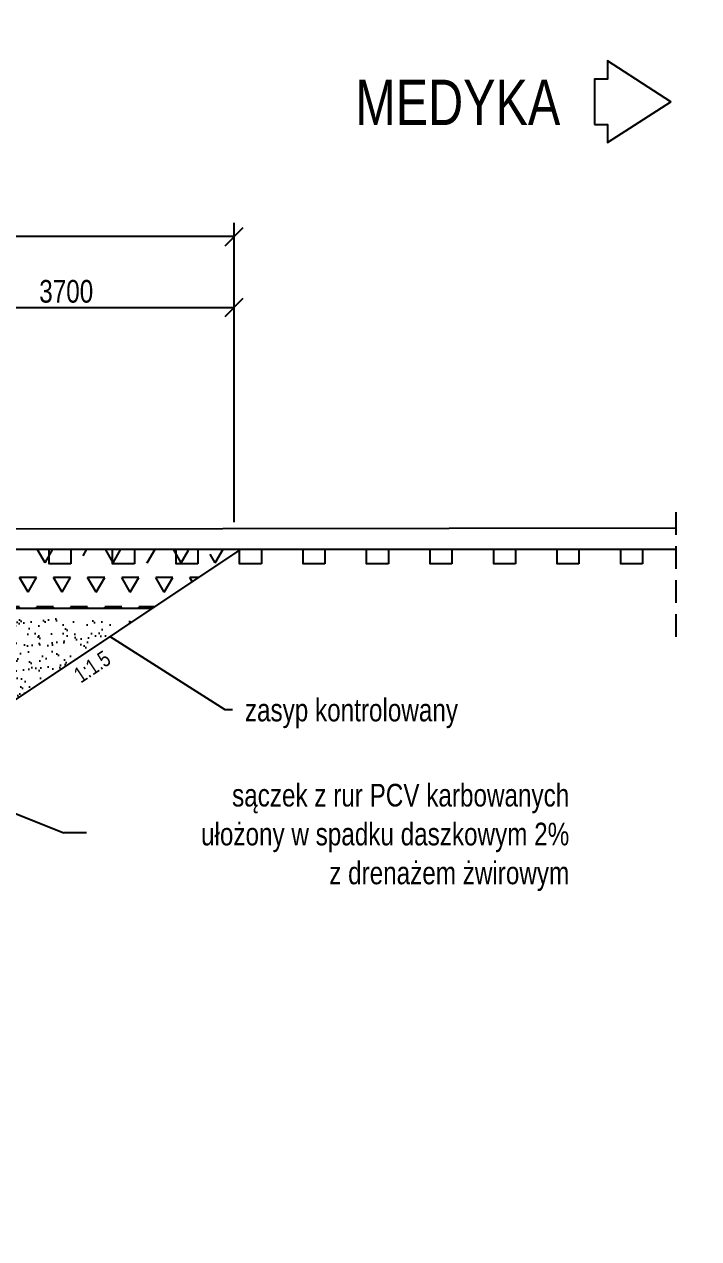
# Model space of a CAD drawing. Header units: millimetres. Extents: x -1069826 to 2704411, y -432732 to 412301.
# Drawn here: x 309051 to 316484, y -93713 to -80324 of the extents above; entities that cross this region are included whole.
import ezdxf
from ezdxf.enums import TextEntityAlignment as Align

# ---------------------------------------------------------------- set-up
doc = ezdxf.new("R2010")
doc.units = ezdxf.units.MM
doc.header["$LTSCALE"] = 1000
doc.header["$MEASUREMENT"] = 0
doc.linetypes.add('HIDDEN', pattern=[0.375, 0.25, -0.125])
for name, color, linetype in [('0-RAM-T', 7, 'Continuous'), ('0-T', 7, 'Continuous'), ('0-T0-T', 7, 'Continuous'), ('00XX00-S', 7, 'Continuous'), ('DROGO-T', 7, 'Continuous')]:
    doc.layers.add(name, color=color, linetype=linetype)
doc.styles.add('CDMSTYLE', font='CDMSIMPL', dxfattribs={"width": 0.8, "bigfont": 'CDMBIGPL'})
doc.dimstyles.new('CDMOG-MM-100', dxfattribs={"dimscale": 100, "dimtxt": 2.5, "dimasz": 2, "dimexe": 1.5, "dimexo": 3, "dimgap": 0.5, "dimtad": 1, "dimdec": 0, "dimrnd": 1, "dimzin": 1, "dimdsep": 46, "dimtxsty": 'CDMSTYLE', "dimblk": 'OBLIQUE', "dimblk1": 'OBLIQUE', "dimblk2": 'OBLIQUE', "dimsah": 1, "dimcen": -2.5, "dimclrd": 9, "dimclre": 9, "dimclrt": 9, "dimadec": 0, "dimazin": 0, "dimtfac": 1, "dimtmove": 2, "dimatfit": 3, "dimldrblk": 'OBLIQUE', "dimfxl": 1, "dimtvp": 1, "dimtolj": 1, "dimtzin": 0, "dimarcsym": 0})

# ---------------------------------------------------------------- blocks, each defined once
blk = doc.blocks.new('_OBLIQUE')
at = {"color": 0, "linetype": 'ByBlock'}
blk.add_line((-0.5, -0.5), (0.5, 0.5), dxfattribs=at)
blk = doc.blocks.new('*D973')
at = {"layer": '0-T', "color": 9, "linetype": 'Continuous', "lineweight": -2, "transparency": 16777216}
for p, q in [((304663, -83145), (304663, -82515)), ((311363, -84348), (311363, -82515)), ((311363, -82665), (304663, -82665))]:
    blk.add_line(p, q, dxfattribs=at)
at = {"layer": 'Defpoints', "color": 0, "linetype": 'Continuous', "lineweight": 25, "transparency": 16777216}
for p in [(304663, -82665), (304663, -83445), (311363, -84648)]:
    blk.add_point(p, dxfattribs=at)
at = {"layer": '0-T', "color": 9, "linetype": 'Continuous', "lineweight": -2, "transparency": 16777216, "xscale": 200, "yscale": 200, "zscale": 200, "rotation": 180}
blk.add_blockref('_OBLIQUE', (304663, -82665), dxfattribs=at)
at = {"layer": '0-T', "color": 9, "linetype": 'Continuous', "lineweight": -2, "transparency": 16777216, "xscale": 200, "yscale": 200, "zscale": 200}
blk.add_blockref('_OBLIQUE', (311363, -82665), dxfattribs=at)
at = {"layer": '0-T', "color": 9, "linetype": 'Continuous', "lineweight": 25, "transparency": 16777216, "insert": (308013, -82490), "char_height": 250, "attachment_point": 5, "style": 'CDMSTYLE'}
blk.add_mtext('\\A1;6700', dxfattribs=at)
blk = doc.blocks.new('*D974')
at = {"layer": '0-T', "color": 9, "linetype": 'Continuous', "lineweight": -2, "transparency": 16777216}
for p, q in [((307663, -84322), (307663, -83295)), ((311363, -85812), (311363, -83295)), ((307663, -83445), (311363, -83445))]:
    blk.add_line(p, q, dxfattribs=at)
at = {"layer": 'Defpoints', "color": 0, "linetype": 'Continuous', "lineweight": 25, "transparency": 16777216}
for p in [(311363, -83445), (307663, -84622), (311363, -86112)]:
    blk.add_point(p, dxfattribs=at)
at = {"layer": '0-T', "color": 9, "linetype": 'Continuous', "lineweight": -2, "transparency": 16777216, "xscale": 200, "yscale": 200, "zscale": 200, "rotation": 180}
blk.add_blockref('_OBLIQUE', (307663, -83445), dxfattribs=at)
at = {"layer": '0-T', "color": 9, "linetype": 'Continuous', "lineweight": -2, "transparency": 16777216, "xscale": 200, "yscale": 200, "zscale": 200}
blk.add_blockref('_OBLIQUE', (311363, -83445), dxfattribs=at)
at = {"layer": '0-T', "color": 9, "linetype": 'Continuous', "lineweight": 25, "transparency": 16777216, "insert": (309513, -83270), "char_height": 250, "attachment_point": 5, "style": 'CDMSTYLE'}
blk.add_mtext('\\A1;3700', dxfattribs=at)

msp = doc.modelspace()

# ---------------------------------------------------------------- hatches: boundary and pattern name
at = {"layer": 'DROGO-T', "linetype": 'Continuous', "lineweight": 25}
h = msp.add_hatch(dxfattribs=at)
h.set_pattern_fill('TRIANG', color=40, scale=1000, style=0)
h.set_pattern_definition([(120, (337030.2, -287612.4), (187.5, 324.75953), [187.5, -187.5]), (60, (337030.2, -287612.4), (375, 2e-07), [187.5, -187.5]), (180, (337123.95, -287450.04), (-187.5, 324.75953), [187.5, -187.5])])
h.paths.add_polyline_path([(304611.218, -86272.4159), (304800.3703, -86272.4159), (304800.3703, -86112.4159), (305260.3703, -86112.4159), (305260.3703, -86272.4159), (305500.3703, -86272.4159), (305500.3703, -86112.4159), (305960.3703, -86112.4159), (305960.3703, -86272.4159), (306200.3703, -86272.4159), (306200.3703, -86112.4159), (306660.3703, -86112.4159), (306660.3703, -86272.4159), (306900.3703, -86272.4159), (306900.3703, -86112.4159), (307360.3703, -86112.4159), (307360.3703, -86272.4159), (307600.3703, -86272.4159), (307600.3703, -86112.4159), (308060.3703, -86112.4159), (308060.3703, -86272.4159), (308300.3703, -86272.4159), (308300.3703, -86112.4159), (308760.3703, -86112.4159), (308760.3703, -86272.4159), (309000.3703, -86272.4159), (309000.3703, -86112.4159), (309460.3703, -86112.4159), (309460.3703, -86272.4159), (309700.3703, -86272.4159), (309700.3703, -86112.4159), (310160.3703, -86112.4159), (310160.3703, -86272.4159), (310400.3703, -86272.4159), (310400.3703, -86112.4159), (310860.3703, -86112.4159), (310860.3703, -86272.4159), (311100.3703, -86272.4159), (311100.3703, -86112.4159), (311435.4835, -86112.4159), (310461.7268, -86761.587), (305071.1956, -86761.4162), (305069.301, -86751.4159), (304661.218, -86741.4159), (304661.218, -86740.9159), (304611.218, -86741.4159)])
h.paths.add_polyline_path([(308543.9591, -86756.1002), (308543.9591, -86116.8145), (308168.9591, -86116.8145), (308168.9591, -86756.1002)], flags=24)
h = msp.add_hatch(dxfattribs=at)
h.set_pattern_fill('AR-SAND', color=40, scale=100, style=0)
h.set_pattern_definition([(37.5, (239994.19, -287612.42), (-6.29934, 192.68238), [0, -152, 0, -170, 0, -162.5]), (7.5, (239994.19, -287612.42), (176.97767, 282.2146), [0, -82, 0, -137, 0, -52.5]), (327.5, (239871.19, -287612.42), (311.41419, 0.5659), [0, -50, 0, -180, 0, -235]), (317.5, (239871.19, -287612.42), (300.61266, 87.76756), [0, -25, 0, -118, 0, -135])])
h.paths.add_polyline_path([(310297.4118, -86872.4317), (305073.6287, -86873.3361), (305223.2294, -87561.0165), (307173.1701, -87654.4814), (307173.1701, -88413.5092), (307985.7955, -88413.5092)])
h.paths.add_polyline_path([(308257.261, -87663.7659), (308257.261, -86834.004), (308632.261, -86834.004), (308632.261, -87663.7659)], flags=9)
h.paths.add_polyline_path([(307820.9111, -87586.8139), (307820.9111, -86947.5281), (308195.9111, -86947.5281), (308195.9111, -87586.8139)], flags=24)
h.paths.add_polyline_path([(307820.9111, -88456.569), (307820.9111, -87817.2833), (308195.9111, -87817.2833), (308195.9111, -88456.569)], flags=9)

# ---------------------------------------------------------------- linework, layer by layer
at = {"color": 3, "linetype": 'Continuous', "lineweight": 25}
msp.add_line((264633.9047, -86112.4159), (314965.4355, -86112.4159), dxfattribs=at)
at = {"layer": '0-RAM-T', "color": 1, "linetype": 'Continuous', "lineweight": 25}
msp.add_line((305061.218, -86761.4159), (310461.7268, -86761.587), dxfattribs=at)
at = {"layer": '0-RAM-T', "color": 9, "linetype": 'Continuous', "lineweight": 25}
msp.add_line((309735.6933, -89237.8368), (309485.045, -89237.8368), dxfattribs=at)
at = {"layer": '0-T', "color": 40, "linetype": 'HIDDEN', "lineweight": 25}
msp.add_line((316230.3312, -85702.9987), (316230.3312, -87108.474), dxfattribs=at)
at = {"layer": '0-T', "color": 1, "linetype": 'Continuous', "lineweight": 25}
for p, q in [((260959.2323, -85945.5077), (316230.3312, -85876.4687)), ((311437.4355, -86112.4159), (307688.1701, -88611.9261))]:
    msp.add_line(p, q, dxfattribs=at)
at = {"layer": '0-T', "color": 40, "linetype": 'Continuous', "lineweight": 25}
msp.add_line((315044.0178, -86112.4159), (316230.3312, -86112.4159), dxfattribs=at)
at = {"layer": '0-T', "color": 3, "linetype": 'Continuous', "lineweight": 25}
msp.add_lwpolyline([(315335.2972, -81428.2532), (315477.5332, -81428.2532), (315477.5332, -81628.2532), (316177.5332, -81178.2532), (315477.5332, -80728.2532), (315477.5332, -80928.2532), (315335.2972, -80928.2532), (315335.2972, -81428.2532)], dxfattribs=at)
at = {"layer": '0-T', "color": 1, "linetype": 'Continuous', "lineweight": 25}
for points in [[(309564.0178, -86272.4159), (309324.0178, -86272.4159), (309324.0178, -86112.4159), (309564.0178, -86112.4159)], [(310264.0178, -86272.4159), (310024.0178, -86272.4159), (310024.0178, -86112.4159), (310264.0178, -86112.4159)], [(310964.0178, -86272.4159), (310724.0178, -86272.4159), (310724.0178, -86112.4159), (310964.0178, -86112.4159)], [(311664.0178, -86272.4159), (311424.0178, -86272.4159), (311424.0178, -86112.4159), (311664.0178, -86112.4159)], [(312364.0178, -86272.4159), (312124.0178, -86272.4159), (312124.0178, -86112.4159), (312364.0178, -86112.4159)], [(313064.0178, -86272.4159), (312824.0178, -86272.4159), (312824.0178, -86112.4159), (313064.0178, -86112.4159)], [(313764.0178, -86272.4159), (313524.0178, -86272.4159), (313524.0178, -86112.4159), (313764.0178, -86112.4159)], [(314464.0178, -86272.4159), (314224.0178, -86272.4159), (314224.0178, -86112.4159), (314464.0178, -86112.4159)]]:
    msp.add_lwpolyline(points, close=True, dxfattribs=at)
at = {"layer": '0-T', "color": 40, "linetype": 'Continuous', "lineweight": 25}
for points in [[(315164.0178, -86272.4159), (314924.0178, -86272.4159), (314924.0178, -86112.4159), (315164.0178, -86112.4159)], [(315864.0178, -86272.4159), (315624.0178, -86272.4159), (315624.0178, -86112.4159), (315864.0178, -86112.4159)]]:
    msp.add_lwpolyline(points, close=True, dxfattribs=at)
at = {"layer": '00XX00-S', "color": 9, "linetype": 'Continuous', "lineweight": 25, "flags": 128}
msp.add_lwpolyline([(311345.185, -87882.7849), (311265.4074, -87882.7849), (309992.9048, -87075.4363)], dxfattribs=at)
at = {"layer": 'DROGO-T', "color": 9, "linetype": 'Continuous', "lineweight": 25}
msp.add_line((307624.9327, -88498.9825), (309485.045, -89237.8368), dxfattribs=at)
at = {"layer": 'DROGO-T', "color": 1, "linetype": 'Continuous', "lineweight": 25}
msp.add_circle((288676.0295, -97786.9068), 37529.6709, dxfattribs=at)

# ---------------------------------------------------------------- texts
at = {"layer": '0-T', "color": 3, "linetype": 'Continuous', "lineweight": 25, "style": 'CDMSTYLE', "width": 0.8}
msp.add_text('MEDYKA', height=500, dxfattribs=at).set_placement((312699.2306, -81434.9882))
at = {"layer": '0-T', "color": 1, "linetype": 'Continuous', "lineweight": 25, "style": 'CDMSTYLE', "width": 0.8}
msp.add_text('zasyp kontrolowany', height=250, dxfattribs=at).set_placement((311482.0949, -88009.3743))
msp.add_text('zasyp kontrolowany', height=250, dxfattribs=at).set_placement((311482.0949, -88009.3743))
for s, p in [('sączek z rur PCV karbowanych', (315056.7902, -88948.0774)), ('ułożony w spadku daszkowym 2%', (315056.7902, -89376.6488)), ('z drenażem żwirowym', (315056.7902, -89805.2202))]:
    msp.add_text(s, height=250, dxfattribs=at).set_placement(p, align=Align.RIGHT)
at = {"layer": '0-T0-T', "color": 1, "linetype": 'Continuous', "lineweight": 25, "style": 'CDMSTYLE', "width": 0.8}
msp.add_text('1:1.5', height=175, rotation=33.69006753, dxfattribs=at).set_placement((309847.236, -87478.6036), align=Align.CENTER)

# ---------------------------------------------------------------- dimensions: what is measured, and where the dimension line sits
at = {"layer": '0-T', "color": 9, "linetype": 'Continuous', "lineweight": 25}
for base, p1, p2, picture, middle in [((304663.1701, -82664.9234), (311363.1701, -84648.2413), (304663.1701, -83445.0336), '*D973', (308013.1701, -82489.9234)), ((311363.1701, -83445.0336), (307663.1701, -84622.3039), (311363.1701, -86112.4159), '*D974', (309513.1701, -83270.0336))]:
    dim = msp.add_linear_dim(base=base, p1=p1, p2=p2, dimstyle='CDMOG-MM-100', dxfattribs=at)
    dim.commit()
    dim.dimension.update_dxf_attribs({"geometry": picture, "text_midpoint": middle})

doc.saveas('drawing.dxf')
